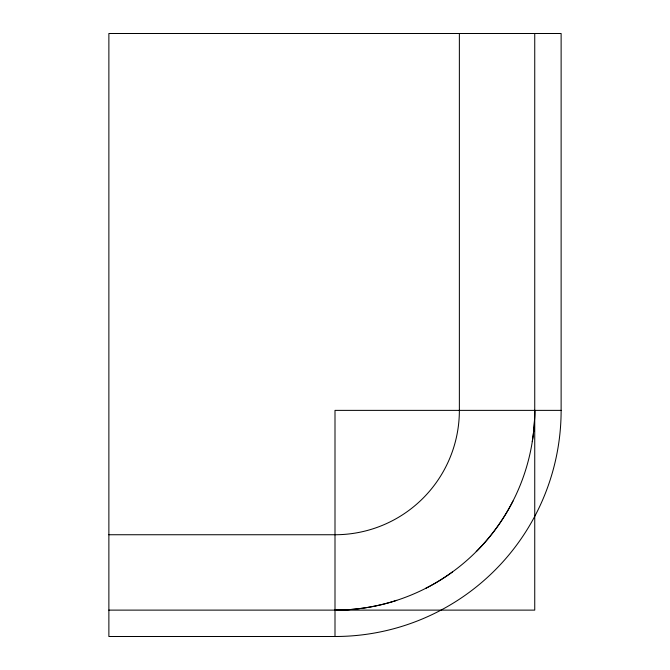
<?xml version="1.0" encoding="UTF-8"?>
<svg xmlns="http://www.w3.org/2000/svg" width="670" height="670" viewBox="0 0 670 670"><rect width="100%" height="100%" fill="white"/><g stroke="black" fill="none" stroke-linecap="round" stroke-linejoin="round"><path stroke-width="1" d="M561.125 410.375L335 410.375L335 636.5L108.875 636.5L108.875 33.5L561.125 33.5L561.125 410.375A226.125 226.125 0 0 1 335 636.5M108.875 534.744L335 534.744A124.369 124.369 0 0 0 459.369 410.375L459.369 33.5M108.875 610.119L534.744 610.119L534.744 33.5M532.281 441.622A199.744 199.744 0 0 0 534.744 410.375A199.744 199.744 0 0 1 425.685 588.352M512.977 501.06A199.744 199.744 0 0 1 476.236 551.611M452.409 571.971A199.744 199.744 0 0 1 335 610.119A199.744 199.744 0 0 0 396.724 600.345"/></g></svg>
